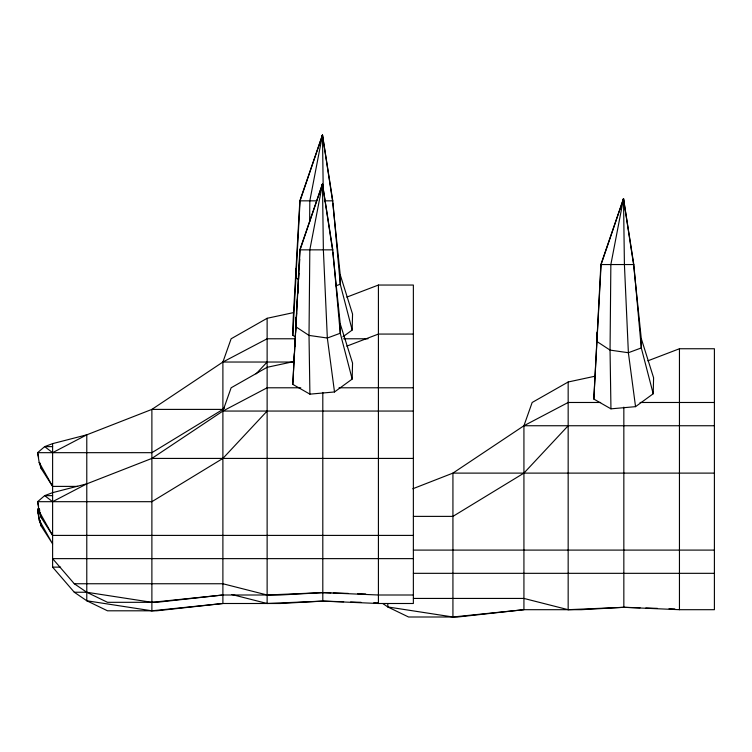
<?xml version="1.0" encoding="UTF-8"?>
<svg xmlns="http://www.w3.org/2000/svg" width="752" height="752" viewBox="0 0 752 752"><rect width="100%" height="100%" fill="white"/><g stroke="black" fill="none" stroke-linecap="round" stroke-linejoin="round"><path stroke-width="1.13" d="M309.627 221.934L309.824 200.84L322.476 135.003L332.779 200.84L340.261 284.228L352.171 330.062L342.874 336.84M294.803 336.511L292.791 335.364L293.167 319.346L299.841 200.84L322.476 135.003L332.544 200.84M292.791 384.375L299.841 249.852L322.476 184.014L332.779 249.852L340.261 333.239L352.171 379.083L334.508 391.961L309.909 394.151L292.791 384.375L300.076 249.852L322.476 184.014L332.544 249.852M352.171 330.062L352.547 314.045L340.224 274.818L332.779 203.153M352.171 379.083L352.547 363.066L340.224 323.839L332.779 252.164M593.826 399.068L600.876 264.544L623.511 198.707L633.814 264.544L641.306 347.932L653.206 393.766L635.543 406.653L610.953 408.844L593.826 399.068L601.111 264.544L623.511 198.707L633.4 263.388M653.206 393.766L653.591 377.748L641.259 338.532L633.579 264.544M292.791 335.364L300.076 200.84L322.476 135.003L323.247 191.6M294.004 360.405L294.389 353.468M294.775 346.54L295.16 339.603M295.536 332.666L295.921 325.738M296.391 318.998L296.655 312.917M297.115 306.167L297.444 298.92M297.848 293.336L298.177 286.089M298.647 279.34L298.911 273.258M299.371 266.509L299.71 259.261M321.33 140.671L322.476 135.003L322.486 138.462M321.33 189.692L322.476 184.014L323.369 249.852L327.336 338.033L334.508 391.961M622.825 202.109L623.511 198.707L624.414 264.544L628.381 352.726L635.543 406.653M294.963 338.776L267.129 338.776L222.893 362.032L151.885 409.398L86.781 434.825L52.612 443.633L52.612 567.13L74.288 592.238L86.781 600.773L107.508 610.803L156.698 610.803L222.893 603.499L222.893 362.032L231.127 338.776L267.129 318.293L293.261 312.663M383.012 603.687L387.816 606.967L408.543 616.997L457.733 616.997L523.928 609.693L523.928 425.745L532.162 402.48L568.164 381.997L595.434 376.122M77.672 486.394L52.612 486.394L41.228 468.637L39.16 462.424L37.6 452.676L151.885 452.676L222.893 409.398L224.472 407.706M256.065 373.876L267.129 362.032M267.129 411.053L222.893 458.419L151.885 501.687L37.6 501.687L39.16 511.445L41.228 517.649L52.612 535.405L413.365 535.405M568.164 425.745L523.928 473.111L452.93 516.38L413.393 516.38M39.367 508.672L37.6 510.185L39.16 519.933L41.228 526.146L52.612 543.903L39.16 519.933M38.634 506.256L37.6 501.687L44.669 495.643L52.612 501.687L86.781 483.846L151.885 458.419L222.893 411.053L267.129 387.788L300.762 387.788M600.641 402.48L568.164 402.48L523.928 425.745L452.93 473.111L412.773 488.781M346.794 297.134L378.416 285.046L413.365 285.046L413.365 603.499L378.416 603.499L322.805 601.111L267.129 603.499L231.964 594.55M346.794 346.146L378.416 334.067L413.365 334.067M647.829 360.838L679.451 348.749L714.4 348.749L714.4 609.693L679.451 609.693L623.84 607.306L568.164 609.693L523.928 598.432L413.393 598.432M52.612 443.633L44.669 446.632L37.6 452.676L38.634 457.235M335.956 285.826L340.261 284.228L340.224 274.818M86.781 483.846L52.612 492.654L44.669 495.643L52.612 495.643M293.261 361.684L267.129 367.305L231.127 387.788L222.893 411.053L413.365 411.053M330.908 592.877L322.805 592.623L280.308 595.001L222.893 595.001L156.698 602.314L107.508 602.314L86.781 592.275L74.288 583.749L52.612 558.633L413.365 558.633M222.893 595.001L151.885 602.314L86.781 592.275M52.612 446.632L44.669 446.632L52.612 452.676L86.781 434.825L86.781 600.773L151.885 610.803L222.893 603.499L280.308 603.499L322.805 601.111L343.655 601.769M387.816 603.771L387.816 606.967L452.93 616.997L523.928 609.693L581.343 609.693L623.84 607.306L640.055 607.823M299.841 200.84L316.601 200.84M324.422 200.84L332.779 200.84M299.841 249.852L332.779 249.852M600.876 264.544L633.814 264.544M343.655 338.776L367.991 338.776M222.893 362.032L293.806 362.032M339.02 387.788L413.365 387.788M640.055 402.48L714.4 402.48M222.893 409.398L151.885 409.398L151.885 610.803M523.928 425.745L714.4 425.745M151.885 458.419L413.365 458.419M714.4 473.111L452.93 473.111L452.93 616.997M39.912 510.185L37.6 510.185L38.634 514.744M413.393 550.097L714.4 550.097M52.612 567.13L60.583 567.13M413.393 573.325L714.4 573.325M74.288 583.749L222.893 583.749L267.129 595.001L322.805 592.623L378.416 595.001L413.365 595.001M74.288 592.238L86.781 592.238M333.23 592.952L348.289 593.422M357.557 593.723L365.669 593.977M645.855 608.001L657.436 608.368M669.026 608.735L674.817 608.923M350.611 601.995L361.035 602.324M373.782 602.719L378.416 602.869M297.886 279.114L296.034 277.892L295.987 268.492M39.16 462.424L52.612 486.394M39.16 511.445L52.612 535.405M40.89 523.693L39.16 518.513L37.6 508.766M39.931 462.931L41.228 468.637M39.931 511.952L41.228 517.649M39.931 520.44L41.228 526.146M610.953 408.844L610.051 350.103L610.859 264.544L623.511 198.707L623.521 201.019M309.909 394.151L309.016 335.411L309.824 249.852L322.476 184.014L322.486 187.483M641.259 338.532L641.306 347.932L628.381 352.726L610.051 350.103L597.069 341.605L597.022 332.196M340.224 323.839L340.261 333.239L327.336 338.033L309.016 335.411L296.034 326.913L295.987 317.513M679.451 348.749L679.451 609.693M623.84 407.133L623.84 607.306M568.164 381.997L568.164 609.693M378.416 285.046L378.416 603.499M322.805 392.441L322.805 601.111M267.129 318.293L267.129 603.499"/></g></svg>
